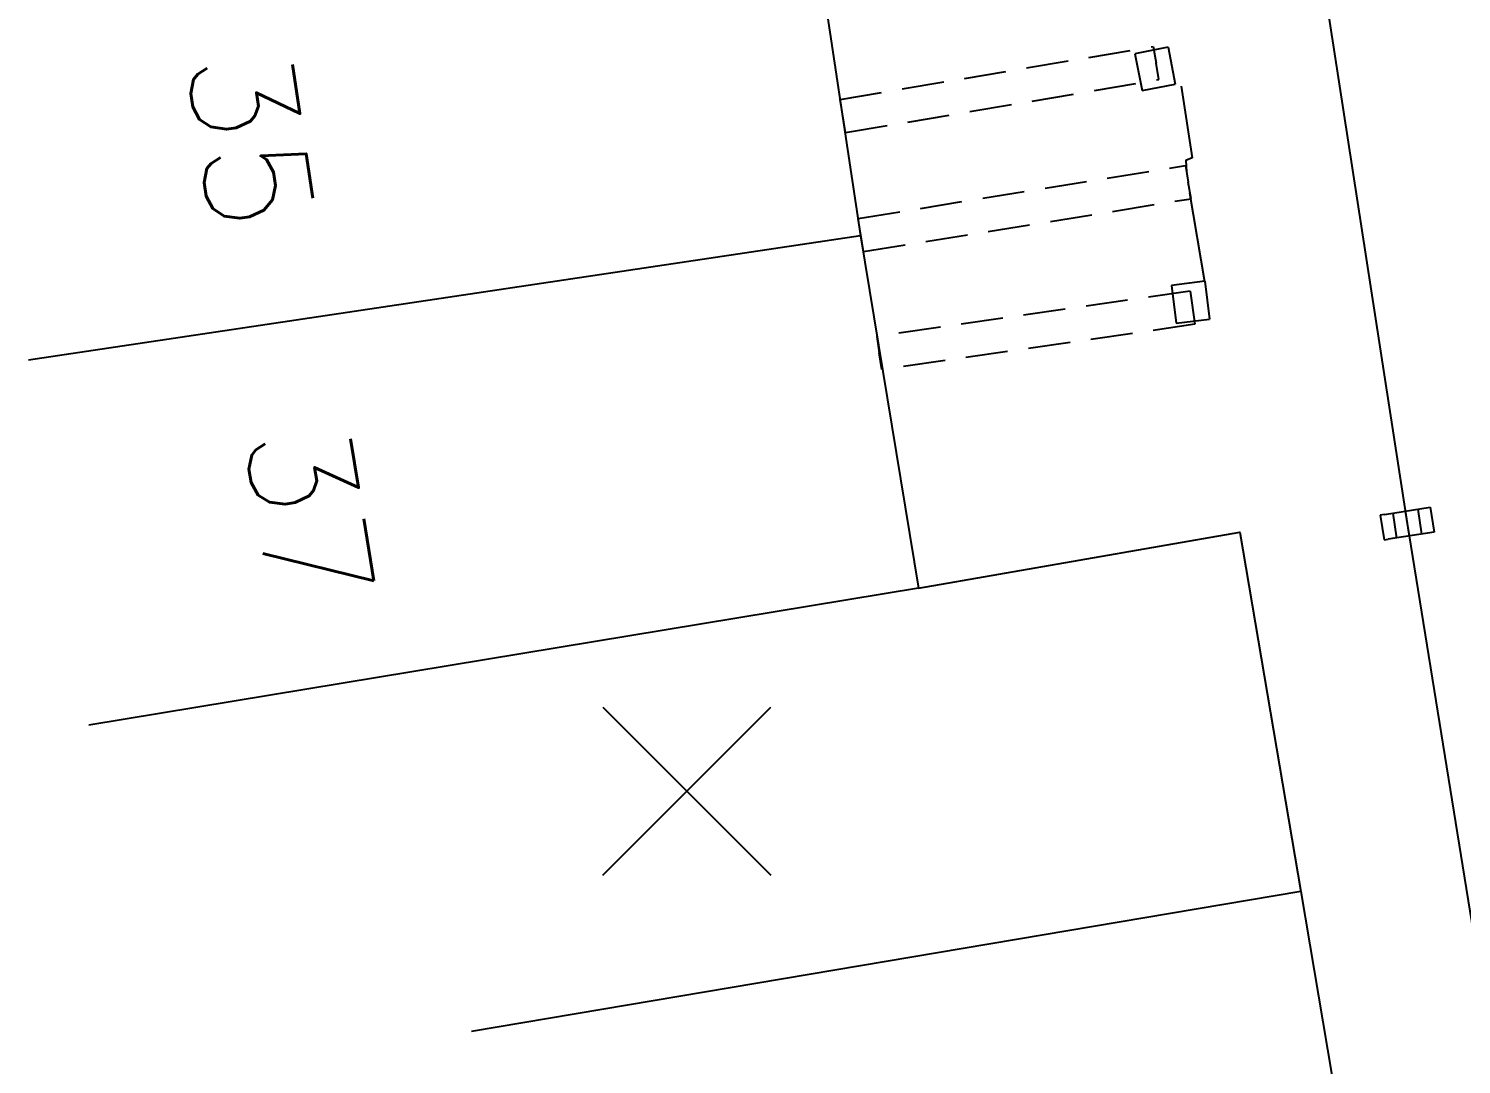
# Model space of a CAD drawing. Header units: millimetres. Extents: x 134000 to 135001, y 143000 to 144000.
# Drawn here: x 134053.45 to 134070.49, y 143942.77 to 143955.09 of the extents above; entities that cross this region are included whole.
import ezdxf
from ezdxf.enums import TextEntityAlignment as Align

# ---------------------------------------------------------------- set-up
doc = ezdxf.new("R2010")
doc.units = ezdxf.units.MM
doc.linetypes.add('DASHED', pattern=[0.75, 0.5, -0.25])
doc.layers.get('0').update_dxf_attribs({"linetype": 'CONTINUOUS'})
for name, color, linetype in [('W0008', 7, 'CONTINUOUS'), ('w0100', 7, 'CONTINUOUS'), ('W0105', 7, 'CONTINUOUS'), ('W0112', 1, 'DASHED'), ('w0400', 7, 'CONTINUOUS'), ('W0991', 7, 'CONTINUOUS'), ('W1102', 7, 'CONTINUOUS')]:
    doc.layers.add(name, color=color, linetype=linetype)
doc.styles.get("Standard").update_dxf_attribs({"font": 'romans.shx', "width": 0.85})

# ---------------------------------------------------------------- blocks, each defined once
blk = doc.blocks.new('t991o')
at = {"color": 0, "linetype": 'Continuous'}
for p, q in [((-1, 1), (1, -1)), ((-1, -1), (1, 1))]:
    blk.add_line(p, q, dxfattribs=at)
blk = doc.blocks.new('T400')
at = {"color": 0, "linetype": 'ByBlock', "lineweight": -2}
for p, q in [((-0.15, -0.25), (-0.15, 0.3)), ((-0.15, 0.3), (0.15, 0.3)), ((0.15, 0.3), (0.15, -0.25)), ((-0.15, 0.15), (0.15, 0.15)), ((-0.15, 0), (0.15, 0)), ((-0.15, -0.15), (0.15, -0.15)), ((-0.15, -0.25), (-0.15, -0.3)), ((-0.15, -0.3), (0.15, -0.3)), ((0.15, -0.3), (0.15, -0.25))]:
    blk.add_line(p, q, dxfattribs=at)

msp = doc.modelspace()

# ---------------------------------------------------------------- linework, layer by layer
at = {"layer": 'W0008'}
msp.add_lwpolyline([(134066.309, 143986.032), (134065.811, 143984.092), (134065.339, 143981.621), (134065.289, 143979.862), (134065.527, 143977.721), (134065.944, 143975.005), (134066.562, 143970.622), (134068.379, 143958.663), (134069.841, 143949.203), (134070.819, 143943.149), (134071.821, 143937.654), (134072.023, 143936.573)], dxfattribs=at)
at = {"layer": 'w0100'}
msp.add_lwpolyline([(134054.983, 143973.805), (134059.925, 143974.564), (134061.294, 143965.637), (134061.948, 143961.417), (134062.669, 143957.104), (134063.34, 143952.627), (134064.031, 143948.435), (134067.852, 143949.103), (134068.575, 143944.83), (134069.313, 143940.46), (134070.035, 143936.312)], dxfattribs=at)
at = {"layer": 'W0105'}
msp.add_line((134067.254, 143953.137), (134067.433, 143952.082), dxfattribs=at)
msp.add_lwpolyline([(134067.155, 143954.403), (134067.286, 143953.552), (134067.21, 143953.521), (134067.218, 143953.387)], dxfattribs=at)
at = {"layer": 'W0112'}
for points in [[(134063.164, 143953.853), (134063.098, 143954.247), (134066.822, 143954.877), (134066.856, 143954.68), (134066.856, 143954.68), (134066.856, 143954.68), (134066.856, 143954.68), (134066.856, 143954.68), (134066.856, 143954.68), (134066.856, 143954.68), (134066.856, 143954.68), (134066.856, 143954.68), (134066.856, 143954.68), (134066.856, 143954.68), (134066.856, 143954.68), (134066.856, 143954.68), (134066.856, 143954.68), (134066.856, 143954.68), (134066.856, 143954.68), (134066.856, 143954.68), (134066.856, 143954.68), (134066.856, 143954.68), (134066.856, 143954.68), (134066.856, 143954.68), (134066.856, 143954.68), (134066.856, 143954.68), (134066.856, 143954.68), (134066.856, 143954.68), (134066.856, 143954.68), (134066.856, 143954.68), (134066.856, 143954.68), (134066.856, 143954.68), (134066.856, 143954.68), (134066.856, 143954.68), (134066.856, 143954.68), (134066.856, 143954.68), (134066.856, 143954.68), (134066.856, 143954.68), (134066.856, 143954.68), (134066.856, 143954.68), (134066.856, 143954.68), (134066.856, 143954.68), (134066.856, 143954.68), (134066.856, 143954.68), (134066.856, 143954.68), (134066.856, 143954.68), (134066.856, 143954.68), (134066.856, 143954.68), (134066.856, 143954.68), (134066.856, 143954.68), (134066.856, 143954.68), (134066.856, 143954.68), (134066.856, 143954.68), (134066.856, 143954.68), (134066.856, 143954.68), (134066.856, 143954.68), (134066.856, 143954.68), (134066.856, 143954.68), (134066.856, 143954.68), (134066.856, 143954.68), (134066.856, 143954.68), (134066.856, 143954.68), (134066.856, 143954.68), (134066.856, 143954.68), (134066.856, 143954.68), (134066.856, 143954.68), (134066.856, 143954.68), (134066.856, 143954.68), (134066.856, 143954.68), (134066.856, 143954.68), (134066.856, 143954.68), (134066.856, 143954.68), (134066.856, 143954.68), (134066.856, 143954.68), (134066.856, 143954.68), (134066.856, 143954.68), (134066.856, 143954.68), (134066.856, 143954.68), (134066.856, 143954.68), (134066.856, 143954.68), (134066.856, 143954.68), (134066.856, 143954.68), (134066.856, 143954.68), (134066.856, 143954.68), (134066.856, 143954.68), (134066.856, 143954.68), (134066.856, 143954.68), (134066.856, 143954.68), (134066.856, 143954.68), (134066.856, 143954.68), (134066.856, 143954.68), (134066.856, 143954.68), (134066.856, 143954.68), (134066.856, 143954.68), (134066.856, 143954.68), (134066.856, 143954.68), (134066.856, 143954.68), (134066.856, 143954.68), (134066.856, 143954.68), (134066.856, 143954.68), (134066.856, 143954.68), (134066.856, 143954.68), (134066.856, 143954.68), (134066.856, 143954.68), (134066.856, 143954.68), (134066.856, 143954.68), (134066.856, 143954.68), (134066.856, 143954.68), (134066.856, 143954.68), (134066.856, 143954.68), (134066.856, 143954.68), (134066.856, 143954.68), (134066.856, 143954.68), (134066.856, 143954.68), (134066.856, 143954.68), (134066.856, 143954.68), (134066.856, 143954.68), (134066.856, 143954.68), (134066.856, 143954.68), (134066.856, 143954.68)], [(134066.998, 143954.867), (134066.605, 143954.79), (134066.691, 143954.353), (134067.083, 143954.429), (134067.083, 143954.429), (134067.083, 143954.429), (134067.083, 143954.429), (134067.083, 143954.429), (134067.083, 143954.429), (134067.083, 143954.429), (134067.083, 143954.429), (134067.083, 143954.429), (134067.083, 143954.429), (134067.083, 143954.429), (134067.083, 143954.429), (134067.083, 143954.429), (134067.083, 143954.429), (134067.083, 143954.429), (134067.083, 143954.429), (134067.083, 143954.429), (134067.083, 143954.429), (134067.083, 143954.429), (134067.083, 143954.429), (134067.083, 143954.429), (134067.083, 143954.429), (134067.083, 143954.429), (134067.083, 143954.429), (134067.083, 143954.429), (134067.083, 143954.429), (134067.083, 143954.429), (134067.083, 143954.429), (134067.083, 143954.429), (134067.083, 143954.429), (134067.083, 143954.429), (134067.083, 143954.429), (134067.083, 143954.429), (134067.083, 143954.429), (134067.083, 143954.429), (134067.083, 143954.429), (134067.083, 143954.429), (134067.083, 143954.429), (134067.083, 143954.429), (134067.083, 143954.429), (134067.083, 143954.429), (134067.083, 143954.429), (134067.083, 143954.429), (134067.083, 143954.429), (134067.083, 143954.429), (134067.083, 143954.429), (134067.083, 143954.429), (134067.083, 143954.429), (134067.083, 143954.429), (134067.083, 143954.429), (134067.083, 143954.429), (134067.083, 143954.429), (134067.083, 143954.429), (134067.083, 143954.429), (134067.083, 143954.429), (134067.083, 143954.429), (134067.083, 143954.429), (134067.083, 143954.429), (134067.083, 143954.429), (134067.083, 143954.429), (134067.083, 143954.429), (134067.083, 143954.429), (134067.083, 143954.429), (134067.083, 143954.429), (134067.083, 143954.429), (134067.083, 143954.429), (134067.083, 143954.429), (134067.083, 143954.429), (134067.083, 143954.429), (134067.083, 143954.429), (134067.083, 143954.429), (134067.083, 143954.429), (134067.083, 143954.429), (134067.083, 143954.429), (134067.083, 143954.429), (134067.083, 143954.429), (134067.083, 143954.429), (134067.083, 143954.429), (134067.083, 143954.429), (134067.083, 143954.429), (134067.083, 143954.429), (134067.083, 143954.429), (134067.083, 143954.429), (134067.083, 143954.429), (134067.083, 143954.429), (134067.083, 143954.429), (134067.083, 143954.429), (134067.083, 143954.429), (134067.083, 143954.429), (134067.083, 143954.429), (134067.083, 143954.429), (134067.083, 143954.429), (134067.083, 143954.429), (134067.083, 143954.429), (134067.083, 143954.429), (134067.083, 143954.429), (134067.083, 143954.429), (134067.083, 143954.429), (134067.083, 143954.429), (134067.083, 143954.429), (134067.083, 143954.429), (134067.083, 143954.429), (134067.083, 143954.429), (134067.083, 143954.429), (134067.083, 143954.429), (134067.083, 143954.429), (134067.083, 143954.429), (134067.083, 143954.429), (134067.083, 143954.429), (134067.083, 143954.429), (134067.083, 143954.429), (134067.083, 143954.429), (134067.083, 143954.429), (134067.083, 143954.429), (134067.083, 143954.429), (134067.083, 143954.429), (134067.083, 143954.429)], [(134066.998, 143954.867), (134067.083, 143954.429), (134067.083, 143954.429), (134067.083, 143954.429), (134067.083, 143954.429), (134067.083, 143954.429), (134067.083, 143954.429), (134067.083, 143954.429), (134067.083, 143954.429), (134067.083, 143954.429), (134067.083, 143954.429), (134067.083, 143954.429), (134067.083, 143954.429), (134067.083, 143954.429), (134067.083, 143954.429), (134067.083, 143954.429), (134067.083, 143954.429), (134067.083, 143954.429), (134067.083, 143954.429), (134067.083, 143954.429), (134067.083, 143954.429), (134067.083, 143954.429), (134067.083, 143954.429), (134067.083, 143954.429), (134067.083, 143954.429), (134067.083, 143954.429), (134067.083, 143954.429), (134067.083, 143954.429), (134067.083, 143954.429), (134067.083, 143954.429), (134067.083, 143954.429), (134067.083, 143954.429), (134067.083, 143954.429), (134067.083, 143954.429), (134067.083, 143954.429), (134067.083, 143954.429), (134067.083, 143954.429), (134067.083, 143954.429), (134067.083, 143954.429), (134067.083, 143954.429), (134067.083, 143954.429), (134067.083, 143954.429), (134067.083, 143954.429), (134067.083, 143954.429), (134067.083, 143954.429), (134067.083, 143954.429), (134067.083, 143954.429), (134067.083, 143954.429), (134067.083, 143954.429), (134067.083, 143954.429), (134067.083, 143954.429), (134067.083, 143954.429), (134067.083, 143954.429), (134067.083, 143954.429), (134067.083, 143954.429), (134067.083, 143954.429), (134067.083, 143954.429), (134067.083, 143954.429), (134067.083, 143954.429), (134067.083, 143954.429), (134067.083, 143954.429), (134067.083, 143954.429), (134067.083, 143954.429), (134067.083, 143954.429), (134067.083, 143954.429), (134067.083, 143954.429), (134067.083, 143954.429), (134067.083, 143954.429), (134067.083, 143954.429), (134067.083, 143954.429), (134067.083, 143954.429), (134067.083, 143954.429), (134067.083, 143954.429), (134067.083, 143954.429), (134067.083, 143954.429), (134067.083, 143954.429), (134067.083, 143954.429), (134067.083, 143954.429), (134067.083, 143954.429), (134067.083, 143954.429), (134067.083, 143954.429), (134067.083, 143954.429), (134067.083, 143954.429), (134067.083, 143954.429), (134067.083, 143954.429), (134067.083, 143954.429), (134067.083, 143954.429), (134067.083, 143954.429), (134067.083, 143954.429), (134067.083, 143954.429), (134067.083, 143954.429), (134067.083, 143954.429), (134067.083, 143954.429), (134067.083, 143954.429), (134067.083, 143954.429), (134067.083, 143954.429), (134067.083, 143954.429), (134067.083, 143954.429), (134067.083, 143954.429), (134067.083, 143954.429), (134067.083, 143954.429), (134067.083, 143954.429), (134067.083, 143954.429), (134067.083, 143954.429), (134067.083, 143954.429), (134067.083, 143954.429), (134067.083, 143954.429), (134067.083, 143954.429), (134067.083, 143954.429), (134067.083, 143954.429), (134067.083, 143954.429), (134067.083, 143954.429), (134067.083, 143954.429), (134067.083, 143954.429), (134067.083, 143954.429), (134067.083, 143954.429), (134067.083, 143954.429), (134067.083, 143954.429), (134067.083, 143954.429), (134067.083, 143954.429)], [(134063.164, 143953.853), (134066.889, 143954.483), (134066.856, 143954.68), (134066.856, 143954.68), (134066.856, 143954.68), (134066.856, 143954.68), (134066.856, 143954.68), (134066.856, 143954.68), (134066.856, 143954.68), (134066.856, 143954.68), (134066.856, 143954.68), (134066.856, 143954.68), (134066.856, 143954.68), (134066.856, 143954.68), (134066.856, 143954.68), (134066.856, 143954.68), (134066.856, 143954.68), (134066.856, 143954.68), (134066.856, 143954.68), (134066.856, 143954.68), (134066.856, 143954.68), (134066.856, 143954.68), (134066.856, 143954.68), (134066.856, 143954.68), (134066.856, 143954.68), (134066.856, 143954.68), (134066.856, 143954.68), (134066.856, 143954.68), (134066.856, 143954.68), (134066.856, 143954.68), (134066.856, 143954.68), (134066.856, 143954.68), (134066.856, 143954.68), (134066.856, 143954.68), (134066.856, 143954.68), (134066.856, 143954.68), (134066.856, 143954.68), (134066.856, 143954.68), (134066.856, 143954.68), (134066.856, 143954.68), (134066.856, 143954.68), (134066.856, 143954.68), (134066.856, 143954.68), (134066.856, 143954.68), (134066.856, 143954.68), (134066.856, 143954.68), (134066.856, 143954.68), (134066.856, 143954.68), (134066.856, 143954.68), (134066.856, 143954.68), (134066.856, 143954.68), (134066.856, 143954.68), (134066.856, 143954.68), (134066.856, 143954.68), (134066.856, 143954.68), (134066.856, 143954.68), (134066.856, 143954.68), (134066.856, 143954.68), (134066.856, 143954.68), (134066.856, 143954.68), (134066.856, 143954.68), (134066.856, 143954.68), (134066.856, 143954.68), (134066.856, 143954.68), (134066.856, 143954.68), (134066.856, 143954.68), (134066.856, 143954.68), (134066.856, 143954.68), (134066.856, 143954.68), (134066.856, 143954.68), (134066.856, 143954.68), (134066.856, 143954.68), (134066.856, 143954.68), (134066.856, 143954.68), (134066.856, 143954.68), (134066.856, 143954.68), (134066.856, 143954.68), (134066.856, 143954.68), (134066.856, 143954.68), (134066.856, 143954.68), (134066.856, 143954.68), (134066.856, 143954.68), (134066.856, 143954.68), (134066.856, 143954.68), (134066.856, 143954.68), (134066.856, 143954.68), (134066.856, 143954.68), (134066.856, 143954.68), (134066.856, 143954.68), (134066.856, 143954.68), (134066.856, 143954.68), (134066.856, 143954.68), (134066.856, 143954.68), (134066.856, 143954.68), (134066.856, 143954.68), (134066.856, 143954.68), (134066.856, 143954.68), (134066.856, 143954.68), (134066.856, 143954.68), (134066.856, 143954.68), (134066.856, 143954.68), (134066.856, 143954.68), (134066.856, 143954.68), (134066.856, 143954.68), (134066.856, 143954.68), (134066.856, 143954.68), (134066.856, 143954.68), (134066.856, 143954.68), (134066.856, 143954.68), (134066.856, 143954.68), (134066.856, 143954.68), (134066.856, 143954.68), (134066.856, 143954.68), (134066.856, 143954.68), (134066.856, 143954.68), (134066.856, 143954.68), (134066.856, 143954.68), (134066.856, 143954.68), (134066.856, 143954.68), (134066.856, 143954.68)], [(134063.378, 143952.437), (134063.314, 143952.832), (134067.207, 143953.462), (134067.239, 143953.264), (134067.239, 143953.264), (134067.239, 143953.264), (134067.239, 143953.264), (134067.239, 143953.264), (134067.239, 143953.264), (134067.239, 143953.264), (134067.239, 143953.264), (134067.239, 143953.264), (134067.239, 143953.264), (134067.239, 143953.264), (134067.239, 143953.264), (134067.239, 143953.264), (134067.239, 143953.264), (134067.239, 143953.264), (134067.239, 143953.264), (134067.239, 143953.264), (134067.239, 143953.264), (134067.239, 143953.264), (134067.239, 143953.264), (134067.239, 143953.264), (134067.239, 143953.264), (134067.239, 143953.264), (134067.239, 143953.264), (134067.239, 143953.264), (134067.239, 143953.264), (134067.239, 143953.264), (134067.239, 143953.264), (134067.239, 143953.264), (134067.239, 143953.264), (134067.239, 143953.264), (134067.239, 143953.264), (134067.239, 143953.264), (134067.239, 143953.264), (134067.239, 143953.264), (134067.239, 143953.264), (134067.239, 143953.264), (134067.239, 143953.264), (134067.239, 143953.264), (134067.239, 143953.264), (134067.239, 143953.264), (134067.239, 143953.264), (134067.239, 143953.264), (134067.239, 143953.264), (134067.239, 143953.264), (134067.239, 143953.264), (134067.239, 143953.264), (134067.239, 143953.264), (134067.239, 143953.264), (134067.239, 143953.264), (134067.239, 143953.264), (134067.239, 143953.264), (134067.239, 143953.264), (134067.239, 143953.264), (134067.239, 143953.264), (134067.239, 143953.264), (134067.239, 143953.264), (134067.239, 143953.264), (134067.239, 143953.264), (134067.239, 143953.264), (134067.239, 143953.264), (134067.239, 143953.264), (134067.239, 143953.264), (134067.239, 143953.264), (134067.239, 143953.264), (134067.239, 143953.264), (134067.239, 143953.264), (134067.239, 143953.264), (134067.239, 143953.264), (134067.239, 143953.264), (134067.239, 143953.264), (134067.239, 143953.264), (134067.239, 143953.264), (134067.239, 143953.264), (134067.239, 143953.264), (134067.239, 143953.264), (134067.239, 143953.264), (134067.239, 143953.264), (134067.239, 143953.264), (134067.239, 143953.264), (134067.239, 143953.264), (134067.239, 143953.264), (134067.239, 143953.264), (134067.239, 143953.264), (134067.239, 143953.264), (134067.239, 143953.264), (134067.239, 143953.264), (134067.239, 143953.264), (134067.239, 143953.264), (134067.239, 143953.264), (134067.239, 143953.264), (134067.239, 143953.264), (134067.239, 143953.264), (134067.239, 143953.264), (134067.239, 143953.264), (134067.239, 143953.264), (134067.239, 143953.264), (134067.239, 143953.264), (134067.239, 143953.264), (134067.239, 143953.264), (134067.239, 143953.264), (134067.239, 143953.264), (134067.239, 143953.264), (134067.239, 143953.264), (134067.239, 143953.264), (134067.239, 143953.264), (134067.239, 143953.264), (134067.239, 143953.264), (134067.239, 143953.264), (134067.239, 143953.264), (134067.239, 143953.264), (134067.239, 143953.264), (134067.239, 143953.264), (134067.239, 143953.264), (134067.239, 143953.264), (134067.239, 143953.264), (134067.239, 143953.264)], [(134063.378, 143952.437), (134067.271, 143953.067), (134067.239, 143953.264), (134067.239, 143953.264), (134067.239, 143953.264), (134067.239, 143953.264), (134067.239, 143953.264), (134067.239, 143953.264), (134067.239, 143953.264), (134067.239, 143953.264), (134067.239, 143953.264), (134067.239, 143953.264), (134067.239, 143953.264), (134067.239, 143953.264), (134067.239, 143953.264), (134067.239, 143953.264), (134067.239, 143953.264), (134067.239, 143953.264), (134067.239, 143953.264), (134067.239, 143953.264), (134067.239, 143953.264), (134067.239, 143953.264), (134067.239, 143953.264), (134067.239, 143953.264), (134067.239, 143953.264), (134067.239, 143953.264), (134067.239, 143953.264), (134067.239, 143953.264), (134067.239, 143953.264), (134067.239, 143953.264), (134067.239, 143953.264), (134067.239, 143953.264), (134067.239, 143953.264), (134067.239, 143953.264), (134067.239, 143953.264), (134067.239, 143953.264), (134067.239, 143953.264), (134067.239, 143953.264), (134067.239, 143953.264), (134067.239, 143953.264), (134067.239, 143953.264), (134067.239, 143953.264), (134067.239, 143953.264), (134067.239, 143953.264), (134067.239, 143953.264), (134067.239, 143953.264), (134067.239, 143953.264), (134067.239, 143953.264), (134067.239, 143953.264), (134067.239, 143953.264), (134067.239, 143953.264), (134067.239, 143953.264), (134067.239, 143953.264), (134067.239, 143953.264), (134067.239, 143953.264), (134067.239, 143953.264), (134067.239, 143953.264), (134067.239, 143953.264), (134067.239, 143953.264), (134067.239, 143953.264), (134067.239, 143953.264), (134067.239, 143953.264), (134067.239, 143953.264), (134067.239, 143953.264), (134067.239, 143953.264), (134067.239, 143953.264), (134067.239, 143953.264), (134067.239, 143953.264), (134067.239, 143953.264), (134067.239, 143953.264), (134067.239, 143953.264), (134067.239, 143953.264), (134067.239, 143953.264), (134067.239, 143953.264), (134067.239, 143953.264), (134067.239, 143953.264), (134067.239, 143953.264), (134067.239, 143953.264), (134067.239, 143953.264), (134067.239, 143953.264), (134067.239, 143953.264), (134067.239, 143953.264), (134067.239, 143953.264), (134067.239, 143953.264), (134067.239, 143953.264), (134067.239, 143953.264), (134067.239, 143953.264), (134067.239, 143953.264), (134067.239, 143953.264), (134067.239, 143953.264), (134067.239, 143953.264), (134067.239, 143953.264), (134067.239, 143953.264), (134067.239, 143953.264), (134067.239, 143953.264), (134067.239, 143953.264), (134067.239, 143953.264), (134067.239, 143953.264), (134067.239, 143953.264), (134067.239, 143953.264), (134067.239, 143953.264), (134067.239, 143953.264), (134067.239, 143953.264), (134067.239, 143953.264), (134067.239, 143953.264), (134067.239, 143953.264), (134067.239, 143953.264), (134067.239, 143953.264), (134067.239, 143953.264), (134067.239, 143953.264), (134067.239, 143953.264), (134067.239, 143953.264), (134067.239, 143953.264), (134067.239, 143953.264), (134067.239, 143953.264), (134067.239, 143953.264), (134067.239, 143953.264), (134067.239, 143953.264), (134067.239, 143953.264), (134067.239, 143953.264)], [(134067.435, 143952.085), (134067.038, 143952.035), (134067.093, 143951.586), (134067.49, 143951.635), (134067.49, 143951.635), (134067.49, 143951.635), (134067.49, 143951.635), (134067.49, 143951.635), (134067.49, 143951.635), (134067.49, 143951.635), (134067.49, 143951.635), (134067.49, 143951.635), (134067.49, 143951.635), (134067.49, 143951.635), (134067.49, 143951.635), (134067.49, 143951.635), (134067.49, 143951.635), (134067.49, 143951.635), (134067.49, 143951.635), (134067.49, 143951.635), (134067.49, 143951.635), (134067.49, 143951.635), (134067.49, 143951.635), (134067.49, 143951.635), (134067.49, 143951.635), (134067.49, 143951.635), (134067.49, 143951.635), (134067.49, 143951.635), (134067.49, 143951.635), (134067.49, 143951.635), (134067.49, 143951.635), (134067.49, 143951.635), (134067.49, 143951.635), (134067.49, 143951.635), (134067.49, 143951.635), (134067.49, 143951.635), (134067.49, 143951.635), (134067.49, 143951.635), (134067.49, 143951.635), (134067.49, 143951.635), (134067.49, 143951.635), (134067.49, 143951.635), (134067.49, 143951.635), (134067.49, 143951.635), (134067.49, 143951.635), (134067.49, 143951.635), (134067.49, 143951.635), (134067.49, 143951.635), (134067.49, 143951.635), (134067.49, 143951.635), (134067.49, 143951.635), (134067.49, 143951.635), (134067.49, 143951.635), (134067.49, 143951.635), (134067.49, 143951.635), (134067.49, 143951.635), (134067.49, 143951.635), (134067.49, 143951.635), (134067.49, 143951.635), (134067.49, 143951.635), (134067.49, 143951.635), (134067.49, 143951.635), (134067.49, 143951.635), (134067.49, 143951.635), (134067.49, 143951.635), (134067.49, 143951.635), (134067.49, 143951.635), (134067.49, 143951.635), (134067.49, 143951.635), (134067.49, 143951.635), (134067.49, 143951.635), (134067.49, 143951.635), (134067.49, 143951.635), (134067.49, 143951.635), (134067.49, 143951.635), (134067.49, 143951.635), (134067.49, 143951.635), (134067.49, 143951.635), (134067.49, 143951.635), (134067.49, 143951.635), (134067.49, 143951.635), (134067.49, 143951.635), (134067.49, 143951.635), (134067.49, 143951.635), (134067.49, 143951.635), (134067.49, 143951.635), (134067.49, 143951.635), (134067.49, 143951.635), (134067.49, 143951.635), (134067.49, 143951.635), (134067.49, 143951.635), (134067.49, 143951.635), (134067.49, 143951.635), (134067.49, 143951.635), (134067.49, 143951.635), (134067.49, 143951.635), (134067.49, 143951.635), (134067.49, 143951.635), (134067.49, 143951.635), (134067.49, 143951.635), (134067.49, 143951.635), (134067.49, 143951.635), (134067.49, 143951.635), (134067.49, 143951.635), (134067.49, 143951.635), (134067.49, 143951.635), (134067.49, 143951.635), (134067.49, 143951.635), (134067.49, 143951.635), (134067.49, 143951.635), (134067.49, 143951.635), (134067.49, 143951.635), (134067.49, 143951.635), (134067.49, 143951.635), (134067.49, 143951.635), (134067.49, 143951.635), (134067.49, 143951.635), (134067.49, 143951.635), (134067.49, 143951.635), (134067.49, 143951.635)], [(134067.435, 143952.085), (134067.49, 143951.635), (134067.49, 143951.635), (134067.49, 143951.635), (134067.49, 143951.635), (134067.49, 143951.635), (134067.49, 143951.635), (134067.49, 143951.635), (134067.49, 143951.635), (134067.49, 143951.635), (134067.49, 143951.635), (134067.49, 143951.635), (134067.49, 143951.635), (134067.49, 143951.635), (134067.49, 143951.635), (134067.49, 143951.635), (134067.49, 143951.635), (134067.49, 143951.635), (134067.49, 143951.635), (134067.49, 143951.635), (134067.49, 143951.635), (134067.49, 143951.635), (134067.49, 143951.635), (134067.49, 143951.635), (134067.49, 143951.635), (134067.49, 143951.635), (134067.49, 143951.635), (134067.49, 143951.635), (134067.49, 143951.635), (134067.49, 143951.635), (134067.49, 143951.635), (134067.49, 143951.635), (134067.49, 143951.635), (134067.49, 143951.635), (134067.49, 143951.635), (134067.49, 143951.635), (134067.49, 143951.635), (134067.49, 143951.635), (134067.49, 143951.635), (134067.49, 143951.635), (134067.49, 143951.635), (134067.49, 143951.635), (134067.49, 143951.635), (134067.49, 143951.635), (134067.49, 143951.635), (134067.49, 143951.635), (134067.49, 143951.635), (134067.49, 143951.635), (134067.49, 143951.635), (134067.49, 143951.635), (134067.49, 143951.635), (134067.49, 143951.635), (134067.49, 143951.635), (134067.49, 143951.635), (134067.49, 143951.635), (134067.49, 143951.635), (134067.49, 143951.635), (134067.49, 143951.635), (134067.49, 143951.635), (134067.49, 143951.635), (134067.49, 143951.635), (134067.49, 143951.635), (134067.49, 143951.635), (134067.49, 143951.635), (134067.49, 143951.635), (134067.49, 143951.635), (134067.49, 143951.635), (134067.49, 143951.635), (134067.49, 143951.635), (134067.49, 143951.635), (134067.49, 143951.635), (134067.49, 143951.635), (134067.49, 143951.635), (134067.49, 143951.635), (134067.49, 143951.635), (134067.49, 143951.635), (134067.49, 143951.635), (134067.49, 143951.635), (134067.49, 143951.635), (134067.49, 143951.635), (134067.49, 143951.635), (134067.49, 143951.635), (134067.49, 143951.635), (134067.49, 143951.635), (134067.49, 143951.635), (134067.49, 143951.635), (134067.49, 143951.635), (134067.49, 143951.635), (134067.49, 143951.635), (134067.49, 143951.635), (134067.49, 143951.635), (134067.49, 143951.635), (134067.49, 143951.635), (134067.49, 143951.635), (134067.49, 143951.635), (134067.49, 143951.635), (134067.49, 143951.635), (134067.49, 143951.635), (134067.49, 143951.635), (134067.49, 143951.635), (134067.49, 143951.635), (134067.49, 143951.635), (134067.49, 143951.635), (134067.49, 143951.635), (134067.49, 143951.635), (134067.49, 143951.635), (134067.49, 143951.635), (134067.49, 143951.635), (134067.49, 143951.635), (134067.49, 143951.635), (134067.49, 143951.635), (134067.49, 143951.635), (134067.49, 143951.635), (134067.49, 143951.635), (134067.49, 143951.635), (134067.49, 143951.635), (134067.49, 143951.635), (134067.49, 143951.635), (134067.49, 143951.635), (134067.49, 143951.635)], [(134067.26, 143951.969), (134063.536, 143951.43), (134063.564, 143951.232), (134063.564, 143951.232), (134063.564, 143951.232), (134063.564, 143951.232), (134063.564, 143951.232), (134063.564, 143951.232), (134063.564, 143951.232), (134063.564, 143951.232), (134063.564, 143951.232), (134063.564, 143951.232), (134063.564, 143951.232), (134063.564, 143951.232), (134063.564, 143951.232), (134063.564, 143951.232), (134063.564, 143951.232), (134063.564, 143951.232), (134063.564, 143951.232), (134063.564, 143951.232), (134063.564, 143951.232), (134063.564, 143951.232), (134063.564, 143951.232), (134063.564, 143951.232), (134063.564, 143951.232), (134063.564, 143951.232), (134063.564, 143951.232), (134063.564, 143951.232), (134063.564, 143951.232), (134063.564, 143951.232), (134063.564, 143951.232), (134063.564, 143951.232), (134063.564, 143951.232), (134063.564, 143951.232), (134063.564, 143951.232), (134063.564, 143951.232), (134063.564, 143951.232), (134063.564, 143951.232), (134063.564, 143951.232), (134063.564, 143951.232), (134063.564, 143951.232), (134063.564, 143951.232), (134063.564, 143951.232), (134063.564, 143951.232), (134063.564, 143951.232), (134063.564, 143951.232), (134063.564, 143951.232), (134063.564, 143951.232), (134063.564, 143951.232), (134063.564, 143951.232), (134063.564, 143951.232), (134063.564, 143951.232), (134063.564, 143951.232), (134063.564, 143951.232), (134063.564, 143951.232), (134063.564, 143951.232), (134063.564, 143951.232), (134063.564, 143951.232), (134063.564, 143951.232), (134063.564, 143951.232), (134063.564, 143951.232), (134063.564, 143951.232), (134063.564, 143951.232), (134063.564, 143951.232), (134063.564, 143951.232), (134063.564, 143951.232), (134063.564, 143951.232), (134063.564, 143951.232), (134063.564, 143951.232), (134063.564, 143951.232), (134063.564, 143951.232), (134063.564, 143951.232), (134063.564, 143951.232), (134063.564, 143951.232), (134063.564, 143951.232), (134063.564, 143951.232), (134063.564, 143951.232), (134063.564, 143951.232), (134063.564, 143951.232), (134063.564, 143951.232), (134063.564, 143951.232), (134063.564, 143951.232), (134063.564, 143951.232), (134063.564, 143951.232), (134063.564, 143951.232), (134063.564, 143951.232), (134063.564, 143951.232), (134063.564, 143951.232), (134063.564, 143951.232), (134063.564, 143951.232), (134063.564, 143951.232), (134063.564, 143951.232), (134063.564, 143951.232), (134063.564, 143951.232), (134063.564, 143951.232), (134063.564, 143951.232), (134063.564, 143951.232), (134063.564, 143951.232), (134063.564, 143951.232), (134063.564, 143951.232), (134063.564, 143951.232), (134063.564, 143951.232), (134063.564, 143951.232), (134063.564, 143951.232), (134063.564, 143951.232), (134063.564, 143951.232), (134063.564, 143951.232), (134063.564, 143951.232), (134063.564, 143951.232), (134063.564, 143951.232), (134063.564, 143951.232), (134063.564, 143951.232), (134063.564, 143951.232), (134063.564, 143951.232), (134063.564, 143951.232), (134063.564, 143951.232), (134063.564, 143951.232), (134063.564, 143951.232), (134063.564, 143951.232), (134063.564, 143951.232)], [(134067.26, 143951.969), (134067.317, 143951.573), (134063.593, 143951.034), (134063.564, 143951.232), (134063.564, 143951.232), (134063.564, 143951.232), (134063.564, 143951.232), (134063.564, 143951.232), (134063.564, 143951.232), (134063.564, 143951.232), (134063.564, 143951.232), (134063.564, 143951.232), (134063.564, 143951.232), (134063.564, 143951.232), (134063.564, 143951.232), (134063.564, 143951.232), (134063.564, 143951.232), (134063.564, 143951.232), (134063.564, 143951.232), (134063.564, 143951.232), (134063.564, 143951.232), (134063.564, 143951.232), (134063.564, 143951.232), (134063.564, 143951.232), (134063.564, 143951.232), (134063.564, 143951.232), (134063.564, 143951.232), (134063.564, 143951.232), (134063.564, 143951.232), (134063.564, 143951.232), (134063.564, 143951.232), (134063.564, 143951.232), (134063.564, 143951.232), (134063.564, 143951.232), (134063.564, 143951.232), (134063.564, 143951.232), (134063.564, 143951.232), (134063.564, 143951.232), (134063.564, 143951.232), (134063.564, 143951.232), (134063.564, 143951.232), (134063.564, 143951.232), (134063.564, 143951.232), (134063.564, 143951.232), (134063.564, 143951.232), (134063.564, 143951.232), (134063.564, 143951.232), (134063.564, 143951.232), (134063.564, 143951.232), (134063.564, 143951.232), (134063.564, 143951.232), (134063.564, 143951.232), (134063.564, 143951.232), (134063.564, 143951.232), (134063.564, 143951.232), (134063.564, 143951.232), (134063.564, 143951.232), (134063.564, 143951.232), (134063.564, 143951.232), (134063.564, 143951.232), (134063.564, 143951.232), (134063.564, 143951.232), (134063.564, 143951.232), (134063.564, 143951.232), (134063.564, 143951.232), (134063.564, 143951.232), (134063.564, 143951.232), (134063.564, 143951.232), (134063.564, 143951.232), (134063.564, 143951.232), (134063.564, 143951.232), (134063.564, 143951.232), (134063.564, 143951.232), (134063.564, 143951.232), (134063.564, 143951.232), (134063.564, 143951.232), (134063.564, 143951.232), (134063.564, 143951.232), (134063.564, 143951.232), (134063.564, 143951.232), (134063.564, 143951.232), (134063.564, 143951.232), (134063.564, 143951.232), (134063.564, 143951.232), (134063.564, 143951.232), (134063.564, 143951.232), (134063.564, 143951.232), (134063.564, 143951.232), (134063.564, 143951.232), (134063.564, 143951.232), (134063.564, 143951.232), (134063.564, 143951.232), (134063.564, 143951.232), (134063.564, 143951.232), (134063.564, 143951.232), (134063.564, 143951.232), (134063.564, 143951.232), (134063.564, 143951.232), (134063.564, 143951.232), (134063.564, 143951.232), (134063.564, 143951.232), (134063.564, 143951.232), (134063.564, 143951.232), (134063.564, 143951.232), (134063.564, 143951.232), (134063.564, 143951.232), (134063.564, 143951.232), (134063.564, 143951.232), (134063.564, 143951.232), (134063.564, 143951.232), (134063.564, 143951.232), (134063.564, 143951.232), (134063.564, 143951.232), (134063.564, 143951.232), (134063.564, 143951.232), (134063.564, 143951.232), (134063.564, 143951.232), (134063.564, 143951.232), (134063.564, 143951.232), (134063.564, 143951.232)]]:
    msp.add_lwpolyline(points, dxfattribs=at)
at = {"layer": 'W1102'}
for p, q in [((134063.34, 143952.627), (134053.45, 143951.146)), ((134064.031, 143948.435), (134054.164, 143946.808)), ((134068.575, 143944.83), (134058.715, 143943.163))]:
    msp.add_line(p, q, dxfattribs=at)

# ---------------------------------------------------------------- block references
at = {"layer": 'w0400', "rotation": 278.7877460973088}
msp.add_blockref('T400', (134069.841, 143949.203), dxfattribs=at)
at = {"layer": 'W0991'}
msp.add_blockref('t991o', (134061.276, 143946.021), dxfattribs=at)

# ---------------------------------------------------------------- texts
for s, rotation, p in [('35', 278.5245, (134056.09, 143953.774)), ('37', 279.3662, (134056.791, 143949.318))]:
    msp.add_text(s, height=1.25, rotation=rotation, dxfattribs=at).set_placement(p, align=Align.MIDDLE)

doc.saveas('drawing.dxf')
